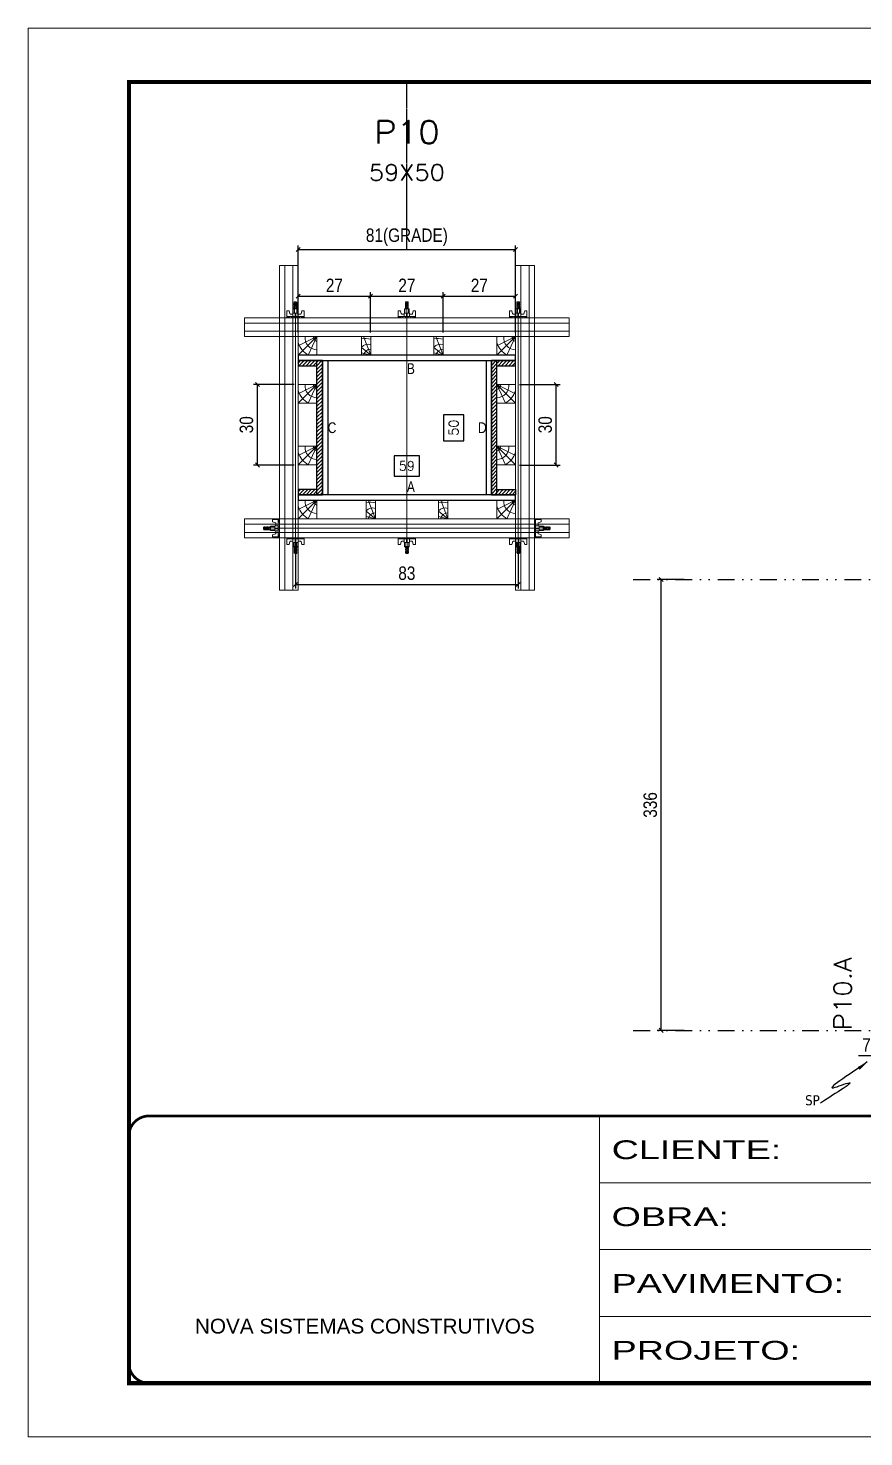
# Model space of a CAD drawing. Header units: millimetres. Extents: x 1945 to 8225, y 304 to 15137.
# Drawn here: x 3543 to 4166, y 9493 to 10543 of the extents above; entities that cross this region are included whole.
import ezdxf
from ezdxf.enums import TextEntityAlignment as Align

# ---------------------------------------------------------------- set-up
doc = ezdxf.new("R2010")
doc.units = ezdxf.units.MM
for name, pattern in [('CONTINUO', [0]), ('DASHED', [0.75, 0.5, -0.25]), ('DIVIDE2', [0.625, 0.25, -0.125, 0, -0.125, 0, -0.125]), ('HIDDEN', [0.375, 0.25, -0.125])]:
    doc.linetypes.add(name, pattern=pattern)
for name, color, linetype in [('COTA', 241, 'Continuous'), ('NOMENCLATURA', 7, 'Continuous'), ('Nível', 160, 'Continuous'), ('Painéis', 200, 'Continuous'), ('PONTALETE', 7, 'Continuous'), ('SARRAFO', 251, 'Continuous'), ('texto', 7, 'Continuous'), ('Texto de Titulo', 7, 'Continuous'), ('Texto Qtd Sarr', 242, 'Continuous')]:
    doc.layers.add(name, color=color, linetype=linetype)
for name, color, linetype, lineweight in [('Folhas', 255, 'Continuous', 9), ('Hachura', 251, 'Continuous', 9), ('Madeira', 126, 'Continuous', 18), ('Perfil Metálico', 224, 'Continuous', 18), ('SARRAFO DE PRESSAO', 251, 'DASHED', 9), ('Texto Seção', 7, 'Continuous', 15)]:
    doc.layers.add(name, color=color, linetype=linetype, lineweight=lineweight)
doc.styles.add('ARIAL', font='arial.ttf')
doc.styles.add('COTA TECNICA', font='techl___.ttf', dxfattribs={"height": 10})
doc.styles.add('COTA TECNICA 2X', font='techl___.ttf', dxfattribs={"height": 10})
doc.styles.add('REGUA-120', font='ROMANS.shx', dxfattribs={"height": 15})
doc.styles.add('ROMANS', font='romans.shx')
doc.styles.get("Standard").update_dxf_attribs({"font": 'arial.ttf'})
doc.styles.add('Tecnologia', font='')
doc.styles.get('Tecnologia').set_extended_font_data('Forgotten Futurist')
doc.dimstyles.new('cotax2', dxfattribs={"dimtxt": 10, "dimasz": 3, "dimexe": 3, "dimexo": 3, "dimgap": 3, "dimtad": 1, "dimdec": 1, "dimlfac": 0.5, "dimzin": 12, "dimdsep": 46, "dimtxsty": 'COTA TECNICA 2X', "dimblk1": 'OBLIQUE', "dimblk2": 'OBLIQUE', "dimsah": 1, "dimcen": 0.9, "dimclrd": 256, "dimclre": 256, "dimclrt": 256, "dimadec": 1, "dimazin": 3, "dimtfac": 1, "dimtdec": 1, "dimtmove": 2, "dimatfit": 3, "dimfxl": 1, "dimtolj": 1, "dimtzin": 12, "dimarcsym": 0})
doc.dimstyles.new('PAINEL-NOVA', dxfattribs={"dimtxt": 10, "dimasz": 3, "dimexe": 3, "dimexo": 3, "dimgap": 3, "dimtad": 1, "dimdec": 1, "dimzin": 12, "dimdsep": 46, "dimtxsty": 'COTA TECNICA', "dimblk1": 'OBLIQUE', "dimblk2": 'OBLIQUE', "dimsah": 1, "dimcen": 0.9, "dimclrd": 4, "dimclre": 4, "dimclrt": 240, "dimadec": 1, "dimazin": 3, "dimtfac": 1, "dimtdec": 1, "dimtix": 1, "dimtmove": 0, "dimatfit": 3, "dimfxl": 1, "dimtolj": 1, "dimtzin": 12, "dimarcsym": 0})
doc.dimstyles.new('SECÇÃO 2', dxfattribs={"dimtxt": 7, "dimasz": 6, "dimexe": 0.18, "dimexo": 2, "dimgap": -4, "dimtad": 3, "dimdec": 1, "dimlfac": 0.5, "dimzin": 12, "dimdsep": 46, "dimtxsty": 'ROMANS', "dimblk": 'ARCHTICK', "dimcen": 0.09, "dimse1": 1, "dimse2": 1, "dimsd1": 1, "dimsd2": 1, "dimclrd": 180, "dimclre": 5, "dimclrt": 1, "dimadec": 0, "dimazin": 3, "dimtfac": 1, "dimtdec": 1, "dimtofl": 0, "dimtmove": 0, "dimatfit": 3, "dimldrblk": 'ARCHTICK', "dimfxl": 1, "dimtolj": 1, "dimtzin": 0, "dimarcsym": 0})
doc.dimstyles.get("Standard").update_dxf_attribs({"dimtxt": 0.18, "dimasz": 0.18, "dimexe": 0.18, "dimexo": 0.0625, "dimgap": 0.09, "dimtad": 0, "dimtih": 1, "dimtoh": 1, "dimdec": 4, "dimzin": 0, "dimdsep": 46, "dimtxsty": 'Standard', "dimcen": 0.09, "dimadec": 0, "dimazin": 0, "dimtfac": 1, "dimtdec": 4, "dimtofl": 0, "dimtmove": 0, "dimatfit": 3, "dimfxl": 1, "dimtolj": 1, "dimtzin": 0, "dimarcsym": 0})
pattern_1 = [(46, (2261.53, 11203.6088), (-1.3703423, 1.3233242), [])]

# ---------------------------------------------------------------- blocks, each defined once
blk = doc.blocks.new('9999999999')
at = {"color": 30, "linetype": 'CONTINUO'}
for p, q in [((98564.6, 34230.2), (98564.6, 34429.4)), ((98564.6, 34379.6), (99584, 34379.6)), ((98564.6, 34329.8), (99488, 34329.8)), ((98564.6, 34280), (99488, 34280))]:
    blk.add_line(p, q, dxfattribs=at)
at = {"color": 30, "linetype": 'CONTINUO', "const_width": 2}
blk.add_lwpolyline([(99584, 34230.2), (99584, 34414.4, 0.414214), (99569, 34429.4), (98229, 34429.4, 0.414214), (98214, 34414.4), (98214, 34245.2, 0.414214), (98229, 34230.2), (99584, 34230.2)], format="xyb", dxfattribs=at)
at = {"layer": 'Folhas'}
blk.add_lwpolyline([(98139, 34190.2), (99624, 34190.2), (99624, 35240.2), (98139, 35240.2)], close=True, dxfattribs=at)
at = {"layer": 'Folhas', "color": 30, "const_width": 3}
blk.add_lwpolyline([(98214, 34230.2), (99584, 34230.2), (99584, 35200.2), (98214, 35200.2)], close=True, dxfattribs=at)
at = {"color": 7, "linetype": 'Continuous', "ltscale": 5, "style": 'ARIAL'}
blk.add_text('NOVA SISTEMAS CONSTRUTIVOS', height=11.059, dxfattribs=at).set_placement((98263.2, 34267.2))
at = {"layer": 'Folhas', "color": 7, "style": 'Tecnologia', "width": 1.5}
for s, p in [('CLIENTE:', (98573.7, 34397.2)), ('OBRA:', (98573.7, 34347.3)), ('PAVIMENTO:', (98573.7, 34297.5)), ('PROJETO:', (98573.7, 34247.7))]:
    blk.add_text(s, height=14, dxfattribs=at).set_placement(p)
blk = doc.blocks.new('*D1581')
at = {"layer": 'COTA', "color": 180, "lineweight": -2, "transparency": 16777216}
for p, q in [((3835, 10224), (3816, 10224)), ((3816, 10224), (3816, 10209)), ((3835, 10209), (3835, 10224)), ((3816, 10209), (3835, 10209))]:
    blk.add_line(p, q, dxfattribs=at)
at = {"layer": 'Defpoints', "color": 0, "transparency": 16777216}
for p in [(3884.5, 10205), (3766.5, 10195), (3884.5, 10195)]:
    blk.add_point(p, dxfattribs=at)
at = {"layer": 'COTA', "color": 1, "transparency": 16777216, "insert": (3825.5, 10216.5), "char_height": 7, "attachment_point": 5, "style": 'ROMANS'}
blk.add_mtext('\\A1;59', dxfattribs=at)
blk = doc.blocks.new('_ArchTick')
at = {"color": 0, "linetype": 'ByBlock', "const_width": 0.15}
blk.add_lwpolyline([(-0.5, -0.5), (0.5, 0.5)], dxfattribs=at)
blk = doc.blocks.new('B1A.E')
at = {"layer": 'Madeira', "linetype": 'ByBlock', "ltscale": 0.05}
for p, q in [((0, 7), (0, 0)), ((0, 7), (0, 0)), ((7, 7), (7, 0)), ((7, 7), (7, 0))]:
    blk.add_line(p, q, dxfattribs=at)
at = {"layer": 'Madeira', "ltscale": 0.05}
for p, q in [((0, 7), (7, 7)), ((7, 7), (0, 0)), ((7, 7), (0, 3.5)), ((7, 7), (3.77, 0)), ((7, 0), (0, 0))]:
    blk.add_line(p, q, dxfattribs=at)
for centre, radius, start, end in [((7.08, 6.57), 4.53, 174.4861, 268.9531), ((7.09, 6.61), 1.41, 163.7819, 266.2825), ((7.54, 7), 7.87, 196.5528, 242.8845)]:
    blk.add_arc(centre, radius, start, end, dxfattribs=at)
blk = doc.blocks.new('B1A.D')
at = {"layer": 'COTA', "linetype": 'ByBlock'}
blk.add_blockref('B1A.E', (-7, 0), dxfattribs=at)
blk = doc.blocks.new('MEIO PONTALETE')
at = {"layer": 'Madeira'}
for q in [(2.71, 7), (3.5, 2.88), (3.5, 0.87)]:
    blk.add_line((0, 0), q, dxfattribs=at)
blk.add_lwpolyline([(0, 0), (3.5, 0), (3.5, 7), (0, 7)], close=True, dxfattribs=at)
for centre, radius, start, end in [((2.04, 0.06), 6.23, 76.4499, 109.0913), ((1.09, 0.9), 3.19, 40.9063, 109.9847), ((-0.21, -0.78), 3.09, 14.6322, 86.0383)]:
    blk.add_arc(centre, radius, start, end, dxfattribs=at)
blk = doc.blocks.new('BLOCK 2')
at = {"layer": 'PONTALETE', "color": 1, "xscale": -2, "yscale": 2, "zscale": 2}
blk.add_blockref('MEIO PONTALETE', (131231.1, 34114), dxfattribs=at)
blk = doc.blocks.new('A2')
at = {"layer": 'COTA', "linetype": 'ByBlock'}
blk.add_blockref('BLOCK 2', (-131205.2, -34118.6), dxfattribs=at)
blk = doc.blocks.new('B2A')
at = {"layer": 'COTA', "linetype": 'ByBlock', "xscale": 10, "yscale": 10, "zscale": 10}
blk.add_blockref('A2', (-188, 46), dxfattribs=at)
blk = doc.blocks.new('B2A.E')
at = {"layer": 'COTA', "linetype": 'ByBlock', "xscale": 0.05000874370170691, "yscale": 0.05000874370170691, "zscale": 0.05000874370170691}
blk.add_blockref('B2A', (0, 0), dxfattribs=at)
blk = doc.blocks.new('B1B.E')
at = {"layer": 'Madeira', "linetype": 'ByBlock', "ltscale": 0.05}
for p, q in [((0, 0), (0, -7)), ((0, 0), (0, -7)), ((7, 0), (7, -7)), ((7, 0), (7, -7))]:
    blk.add_line(p, q, dxfattribs=at)
at = {"layer": 'Madeira', "ltscale": 0.05}
for p, q in [((0, 0), (7, 0)), ((7, 0), (0, -7)), ((7, 0), (0, -3.5)), ((7, 0), (3.77, -7)), ((7, -7), (0, -7))]:
    blk.add_line(p, q, dxfattribs=at)
for centre, radius, start, end in [((7.08, -0.43), 4.53, 174.4861, 268.9531), ((7.09, -0.39), 1.41, 163.7819, 266.2825), ((7.54, 0), 7.87, 196.5528, 242.8845)]:
    blk.add_arc(centre, radius, start, end, dxfattribs=at)
blk = doc.blocks.new('B1B.D')
at = {"layer": 'Madeira', "linetype": 'ByBlock', "ltscale": 0.05}
for p, q in [((-7, 0), (-7, -7)), ((-7, 0), (-7, -7)), ((0, 0), (0, -7)), ((0, 0), (0, -7))]:
    blk.add_line(p, q, dxfattribs=at)
at = {"layer": 'Madeira', "ltscale": 0.05}
for p, q in [((-7, 0), (0, 0)), ((0, 0), (-7, -7)), ((0, 0), (-7, -3.5)), ((0, 0), (-3.23, -7)), ((0, -7), (-7, -7))]:
    blk.add_line(p, q, dxfattribs=at)
for centre, radius, start, end in [((0.54, 0), 7.87, 196.5528, 242.8845), ((0.08, -0.44), 4.53, 174.4861, 268.9531), ((0.09, -0.39), 1.41, 163.7819, 266.2825)]:
    blk.add_arc(centre, radius, start, end, dxfattribs=at)
blk = doc.blocks.new('_Oblique')
at = {"color": 0, "linetype": 'ByBlock', "lineweight": -2}
blk.add_line((-0.5, -0.5), (0.5, 0.5), dxfattribs=at)
blk = doc.blocks.new('*D1582')
at = {"layer": 'COTA', "linetype": 'Continuous', "lineweight": -2, "ltscale": 30, "transparency": 16777216}
for p, q in [((3744.5, 10320.8), (3744.5, 10380.8)), ((3744.5, 10377.8), (3906.5, 10377.8)), ((3906.5, 10320.8), (3906.5, 10380.8))]:
    blk.add_line(p, q, dxfattribs=at)
at = {"layer": 'Defpoints', "color": 0, "linetype": 'Continuous', "ltscale": 30, "transparency": 16777216}
for p in [(3906.5, 10377.8), (3744.5, 10317.8), (3906.5, 10317.8)]:
    blk.add_point(p, dxfattribs=at)
at = {"layer": 'COTA', "linetype": 'Continuous', "lineweight": -2, "ltscale": 30, "transparency": 16777216, "xscale": 3, "yscale": 3, "zscale": 3, "rotation": 180}
blk.add_blockref('_Oblique', (3744.5, 10377.8), dxfattribs=at)
at = {"layer": 'COTA', "linetype": 'Continuous', "lineweight": -2, "ltscale": 30, "transparency": 16777216, "xscale": 3, "yscale": 3, "zscale": 3}
blk.add_blockref('_Oblique', (3906.5, 10377.8), dxfattribs=at)
at = {"layer": 'COTA', "linetype": 'Continuous', "ltscale": 30, "transparency": 16777216, "insert": (3825.5, 10387), "char_height": 10, "attachment_point": 5, "style": 'COTA TECNICA 2X'}
blk.add_mtext('\\A1;81(GRADE)', dxfattribs=at)
blk = doc.blocks.new('B2B.E')
at = {"layer": 'COTA', "linetype": 'ByBlock'}
blk.add_blockref('B2A.E', (0, -7), dxfattribs=at)
blk = doc.blocks.new('*D1583')
at = {"layer": 'COTA', "linetype": 'Continuous', "lineweight": -2, "ltscale": 30, "transparency": 16777216}
for p, q in [((3744.5, 10316), (3744.5, 10346)), ((3744.5, 10343), (3798.5, 10343)), ((3798.5, 10316), (3798.5, 10346))]:
    blk.add_line(p, q, dxfattribs=at)
at = {"layer": 'Defpoints', "color": 0, "linetype": 'Continuous', "ltscale": 30, "transparency": 16777216}
for p in [(3798.5, 10343), (3744.5, 10313), (3798.5, 10313)]:
    blk.add_point(p, dxfattribs=at)
at = {"layer": 'COTA', "linetype": 'Continuous', "lineweight": -2, "ltscale": 30, "transparency": 16777216, "xscale": 3, "yscale": 3, "zscale": 3, "rotation": 180}
blk.add_blockref('_Oblique', (3744.5, 10343), dxfattribs=at)
at = {"layer": 'COTA', "linetype": 'Continuous', "lineweight": -2, "ltscale": 30, "transparency": 16777216, "xscale": 3, "yscale": 3, "zscale": 3}
blk.add_blockref('_Oblique', (3798.5, 10343), dxfattribs=at)
at = {"layer": 'COTA', "linetype": 'Continuous', "ltscale": 30, "transparency": 16777216, "insert": (3771.5, 10351.1), "char_height": 10, "attachment_point": 5, "style": 'COTA TECNICA 2X'}
blk.add_mtext('\\A1;27', dxfattribs=at)
blk = doc.blocks.new('*D1584')
at = {"layer": 'COTA', "linetype": 'Continuous', "lineweight": -2, "ltscale": 30, "transparency": 16777216}
for p, q in [((3798.5, 10316), (3798.5, 10346)), ((3798.5, 10343), (3852.5, 10343)), ((3852.5, 10316), (3852.5, 10346))]:
    blk.add_line(p, q, dxfattribs=at)
at = {"layer": 'Defpoints', "color": 0, "linetype": 'Continuous', "ltscale": 30, "transparency": 16777216}
for p in [(3852.5, 10343), (3798.5, 10313), (3852.5, 10313)]:
    blk.add_point(p, dxfattribs=at)
at = {"layer": 'COTA', "linetype": 'Continuous', "lineweight": -2, "ltscale": 30, "transparency": 16777216, "xscale": 3, "yscale": 3, "zscale": 3, "rotation": 180}
blk.add_blockref('_Oblique', (3798.5, 10343), dxfattribs=at)
at = {"layer": 'COTA', "linetype": 'Continuous', "lineweight": -2, "ltscale": 30, "transparency": 16777216, "xscale": 3, "yscale": 3, "zscale": 3}
blk.add_blockref('_Oblique', (3852.5, 10343), dxfattribs=at)
at = {"layer": 'COTA', "linetype": 'Continuous', "ltscale": 30, "transparency": 16777216, "insert": (3825.5, 10351.1), "char_height": 10, "attachment_point": 5, "style": 'COTA TECNICA 2X'}
blk.add_mtext('\\A1;27', dxfattribs=at)
blk = doc.blocks.new('*D1585')
at = {"layer": 'COTA', "linetype": 'Continuous', "lineweight": -2, "ltscale": 30, "transparency": 16777216}
for p, q in [((3852.5, 10316), (3852.5, 10346)), ((3852.5, 10343), (3906.5, 10343)), ((3906.5, 10316), (3906.5, 10346))]:
    blk.add_line(p, q, dxfattribs=at)
at = {"layer": 'Defpoints', "color": 0, "linetype": 'Continuous', "ltscale": 30, "transparency": 16777216}
for p in [(3906.5, 10343), (3852.5, 10313), (3906.5, 10313)]:
    blk.add_point(p, dxfattribs=at)
at = {"layer": 'COTA', "linetype": 'Continuous', "lineweight": -2, "ltscale": 30, "transparency": 16777216, "xscale": 3, "yscale": 3, "zscale": 3, "rotation": 180}
blk.add_blockref('_Oblique', (3852.5, 10343), dxfattribs=at)
at = {"layer": 'COTA', "linetype": 'Continuous', "lineweight": -2, "ltscale": 30, "transparency": 16777216, "xscale": 3, "yscale": 3, "zscale": 3}
blk.add_blockref('_Oblique', (3906.5, 10343), dxfattribs=at)
at = {"layer": 'COTA', "linetype": 'Continuous', "ltscale": 30, "transparency": 16777216, "insert": (3879.5, 10351.1), "char_height": 10, "attachment_point": 5, "style": 'COTA TECNICA 2X'}
blk.add_mtext('\\A1;27', dxfattribs=at)
blk = doc.blocks.new('C')
at = {"layer": 'Hachura', "color": 0}
for p, q in [((0, 3.22), (0, -3.22)), ((0.45, 3.22), (0, 3.22)), ((0.46, 3.16), (0, 3.16)), ((0.46, 3.05), (0, 3.05)), ((0.46, 2.88), (0, 2.88)), ((0, 2.75), (0, -1.16)), ((0.46, 2.65), (0, 2.65)), ((0.46, 2.23), (0, 2.23)), ((0.46, 1.51), (0, 1.51)), ((0.39, 0.49), (0.17, 0.49)), ((0.45, -3.23), (0.45, 3.22)), ((0.45, 3.22), (2.58, 3.22)), ((1.74, 0.97), (0.45, 0.97)), ((1.45, 0.1), (0.45, 0.1)), ((1.35, 1.94), (1.35, 0.96)), ((2.58, 2.39), (1.47, 2.09)), ((1.74, -0.97), (1.74, 0.97)), ((1.74, 0.97), (1.74, 0.84)), ((1.74, 0.97), (1.74, 0.84)), ((1.74, 0.84), (3.35, 0.84)), ((3.35, 0.45), (1.74, 0.45)), ((2.58, 3.22), (2.58, 2.39)), ((3.32, 0.84), (3.32, -0.84)), ((3.35, 0.84), (3.35, -0.84)), ((3.68, 0.45), (3.35, 0.45)), ((3.84, -0.52), (3.35, 0.45)), ((3.35, 0.06), (3.67, -0.57)), ((3.68, 0.45), (4.16, -0.52)), ((3.72, 0.5), (4.25, -0.57)), ((4.37, -0.55), (3.83, 0.53)), ((4.15, 0.45), (3.93, 0.45)), ((4.42, -0.52), (3.93, 0.45)), ((4.15, 0.45), (4.26, 0.45)), ((4.26, 0.45), (4.74, -0.52)), ((4.3, 0.5), (4.83, -0.57)), ((4.95, -0.55), (4.41, 0.53)), ((4.51, 0.45), (4.84, 0.45)), ((5, -0.52), (4.51, 0.45)), ((4.84, 0.45), (5.32, -0.52)), ((4.88, 0.5), (5.41, -0.57)), ((5.53, -0.55), (4.99, 0.53)), ((5.58, -0.52), (5.09, 0.45)), ((5.42, 0.45), (5.09, 0.45)), ((5.58, -0.52), (5.09, 0.45)), ((5.42, 0.45), (5.74, -0.19)), ((5.46, 0.5), (5.74, -0.07)), ((5.74, 0.19), (5.57, 0.53)), ((5.74, 0.32), (5.68, 0.45)), ((5.68, 0.45), (5.74, 0.45)), ((5.74, 0.45), (5.9, 0.29)), ((5.74, 0.45), (5.74, -0.52)), ((5.9, -0.36), (5.9, 0.29)), ((0.45, 0), (0, 0)), ((0.46, -1.52), (0, -1.52)), ((0.46, -2.23), (0, -2.23)), ((0.46, -2.65), (0, -2.65)), ((0.46, -2.88), (0, -2.88)), ((0.46, -3.05), (0, -3.05)), ((0.46, -3.16), (0, -3.16)), ((0, -3.22), (2.57, -3.22)), ((0.08, -0.48), (0.29, -0.48)), ((0.29, -0.48), (0.4, -0.48)), ((0.45, 0), (0.45, -0.97)), ((0.45, -0.16), (1.45, -0.16)), ((0.45, -0.65), (0.45, -0.32)), ((0.45, -3.23), (0.45, -0.65)), ((0.45, -0.97), (1.74, -0.97)), ((1.35, -1.94), (1.35, -0.97)), ((2.58, -2.39), (1.47, -2.1)), ((3.35, -0.32), (1.74, -0.32)), ((3.35, -0.84), (1.74, -0.84)), ((2.58, -3.23), (2.58, -2.39)), ((3.35, -0.07), (3.58, -0.52)), ((3.35, -0.52), (3.58, -0.52)), ((3.84, -0.52), (4.16, -0.52)), ((4.42, -0.52), (4.74, -0.52)), ((4.63, -0.52), (4.74, -0.52)), ((5, -0.52), (5.32, -0.52)), ((5.58, -0.52), (5.74, -0.52)), ((5.74, -0.52), (5.9, -0.36)), ((5.74, -0.52), (5.74, -0.52))]:
    blk.add_line(p, q, dxfattribs=at)
for centre, radius, start, end in [((1.52, 1.94), 0.161, 104.7436, 180), ((1.44, -0.03), 0.129, 272.695, 87.305), ((3.81, 0.39), 0.143, 25.5688, 154.4312), ((4.39, 0.39), 0.143, 25.5688, 154.4312), ((4.97, 0.39), 0.143, 25.5688, 154.4312), ((5.55, 0.39), 0.143, 25.5688, 154.4312), ((0.17, -0.37), 0.174, 221.744, 317.8592), ((1.52, -1.94), 0.161, 180, 255.2564), ((3.71, -0.4), 0.174, 222.1408, 318.256), ((4.29, -0.4), 0.174, 222.1408, 318.256), ((4.87, -0.4), 0.174, 222.1408, 318.256), ((5.45, -0.4), 0.174, 222.1408, 318.256), ((5.61, -0.4), 0.174, 317.8592, 318.256)]:
    blk.add_arc(centre, radius, start, end, dxfattribs=at)
blk = doc.blocks.new('PAR.CIM')
at = {"layer": 'Hachura', "linetype": 'Continuous', "xscale": -1, "rotation": 270}
blk.add_blockref('C', (0, 0), dxfattribs=at)
blk = doc.blocks.new('PAR.BAI')
at = {"layer": 'Hachura', "linetype": 'Continuous', "xscale": -1, "rotation": 90}
blk.add_blockref('C', (0, 0), dxfattribs=at)
blk = doc.blocks.new('*D1586')
at = {"layer": 'COTA', "linetype": 'Continuous', "lineweight": -2, "ltscale": 30, "transparency": 16777216}
for p, q in [((3742.5, 10160), (3742.5, 10125.2)), ((3908.5, 10160), (3908.5, 10125.2)), ((3742.5, 10128.2), (3908.5, 10128.2))]:
    blk.add_line(p, q, dxfattribs=at)
at = {"layer": 'Defpoints', "color": 0, "linetype": 'Continuous', "ltscale": 30, "transparency": 16777216}
for p in [(3742.5, 10163), (3908.5, 10163), (3908.5, 10128.2)]:
    blk.add_point(p, dxfattribs=at)
at = {"layer": 'COTA', "linetype": 'Continuous', "lineweight": -2, "ltscale": 30, "transparency": 16777216, "xscale": 3, "yscale": 3, "zscale": 3, "rotation": 180}
blk.add_blockref('_Oblique', (3742.5, 10128.2), dxfattribs=at)
at = {"layer": 'COTA', "linetype": 'Continuous', "lineweight": -2, "ltscale": 30, "transparency": 16777216, "xscale": 3, "yscale": 3, "zscale": 3}
blk.add_blockref('_Oblique', (3908.5, 10128.2), dxfattribs=at)
at = {"layer": 'COTA', "linetype": 'Continuous', "ltscale": 30, "transparency": 16777216, "insert": (3825.5, 10136.5), "char_height": 10, "attachment_point": 5, "style": 'COTA TECNICA 2X'}
blk.add_mtext('\\A1;83', dxfattribs=at)
blk = doc.blocks.new('*D25')
at = {"layer": 'COTA', "color": 4, "linetype": 'ByBlock', "lineweight": -2, "transparency": 16777216}
for p, q in [((4967.6, 7361.8), (4967.6, 7339.8)), ((4974.6, 7361.8), (4974.6, 7339.8)), ((4967.6, 7342.8), (4952.9, 7342.8)), ((4974.6, 7342.8), (4967.6, 7342.8))]:
    blk.add_line(p, q, dxfattribs=at)
at = {"layer": 'Defpoints', "color": 0, "linetype": 'ByBlock', "transparency": 16777216}
for p in [(4967.6, 7364.8), (4974.6, 7364.8), (4967.6, 7342.8)]:
    blk.add_point(p, dxfattribs=at)
at = {"layer": 'COTA', "color": 4, "linetype": 'ByBlock', "lineweight": -2, "transparency": 16777216, "xscale": 3, "yscale": 3, "zscale": 3, "rotation": 180}
blk.add_blockref('_Oblique', (4967.6, 7342.8), dxfattribs=at)
at = {"layer": 'COTA', "color": 4, "linetype": 'ByBlock', "lineweight": -2, "transparency": 16777216, "xscale": 3, "yscale": 3, "zscale": 3}
blk.add_blockref('_Oblique', (4974.6, 7342.8), dxfattribs=at)
at = {"layer": 'COTA', "color": 240, "linetype": 'ByBlock', "transparency": 16777216, "insert": (4958.8, 7350.9), "char_height": 10, "attachment_point": 5, "style": 'COTA TECNICA'}
blk.add_mtext('\\A1;7', dxfattribs=at)
blk = doc.blocks.new('*D1263')
at = {"layer": 'COTA', "color": 180, "lineweight": -2, "transparency": 16777216}
for p, q in [((3867.9, 10254.7), (3852.9, 10254.7)), ((3852.9, 10254.7), (3852.9, 10235.3)), ((3867.9, 10235.3), (3867.9, 10254.7)), ((3852.9, 10235.3), (3867.9, 10235.3))]:
    blk.add_line(p, q, dxfattribs=at)
at = {"layer": 'Defpoints', "color": 0, "transparency": 16777216}
for p in [(3871.9, 10295), (3884.5, 10295), (3884.5, 10195)]:
    blk.add_point(p, dxfattribs=at)
at = {"layer": 'COTA', "color": 1, "transparency": 16777216, "insert": (3860.4, 10245), "char_height": 7, "attachment_point": 5, "rotation": 90, "style": 'ROMANS'}
blk.add_mtext('\\A1;50', dxfattribs=at)
blk = doc.blocks.new('*D1276')
at = {"layer": 'COTA', "color": 4, "linetype": 'Continuous', "lineweight": -2, "ltscale": 30, "transparency": 16777216}
for p, q in [((4032.1, 10131.8), (4012.1, 10131.8)), ((4015.1, 9795.8), (4015.1, 10131.8)), ((4032.1, 9795.8), (4012.1, 9795.8))]:
    blk.add_line(p, q, dxfattribs=at)
at = {"layer": 'Defpoints', "color": 0, "linetype": 'Continuous', "ltscale": 30, "transparency": 16777216}
for p in [(4015.1, 10131.8), (4035.1, 10131.8), (4035.1, 9795.8)]:
    blk.add_point(p, dxfattribs=at)
at = {"layer": 'COTA', "color": 4, "linetype": 'Continuous', "lineweight": -2, "ltscale": 30, "transparency": 16777216, "xscale": 3, "yscale": 3, "zscale": 3}
for p, rotation in [((4015.1, 10131.8), 90), ((4015.1, 9795.8), 270)]:
    blk.add_blockref('_Oblique', p, dxfattribs=dict(at, rotation=rotation))
at = {"layer": 'COTA', "color": 240, "linetype": 'Continuous', "ltscale": 30, "transparency": 16777216, "insert": (4006.9, 9963.8), "char_height": 10, "attachment_point": 5, "rotation": 90, "style": 'COTA TECNICA'}
blk.add_mtext('\\A1;336', dxfattribs=at)
blk = doc.blocks.new('titulo1')
at = {"layer": 'Defpoints', "color": 252, "linetype": 'HIDDEN', "ltscale": 2}
blk.add_line((0, 0), (0, 125), dxfattribs=at)
at = {"layer": 'Defpoints', "style": 'ROMANS', "oblique": 15}
blk.add_attdef('FOLHA', text='', height=10, dxfattribs=at).set_placement((0, 15.6), align=Align.MIDDLE_CENTER)
at = {"layer": 'Texto Qtd Sarr', "color": 3, "style": 'ROMANS', "oblique": 15}
for tag, height, p in [('TITULO', 17, (0, 71.4)), ('SEÇÃO', 12, (0, 41.5))]:
    blk.add_attdef(tag, text='', height=height, dxfattribs=at).set_placement(p, align=Align.MIDDLE_CENTER)
blk = doc.blocks.new('*D1873')
at = {"layer": 'COTA', "linetype": 'Continuous', "lineweight": -2, "ltscale": 30, "transparency": 16777216}
for p, q in [((3741.5, 10277.2), (3711.2, 10277.2)), ((3714.2, 10217.2), (3714.2, 10277.2)), ((3741.5, 10217.2), (3711.2, 10217.2))]:
    blk.add_line(p, q, dxfattribs=at)
at = {"layer": 'Defpoints', "color": 0, "linetype": 'Continuous', "ltscale": 30, "transparency": 16777216}
for p in [(3714.2, 10277.2), (3744.5, 10277.2), (3744.5, 10217.2)]:
    blk.add_point(p, dxfattribs=at)
at = {"layer": 'COTA', "linetype": 'Continuous', "lineweight": -2, "ltscale": 30, "transparency": 16777216, "xscale": 3, "yscale": 3, "zscale": 3}
for p, rotation in [((3714.2, 10277.2), 90), ((3714.2, 10217.2), 270)]:
    blk.add_blockref('_Oblique', p, dxfattribs=dict(at, rotation=rotation))
at = {"layer": 'COTA', "linetype": 'Continuous', "ltscale": 30, "transparency": 16777216, "insert": (3706, 10247.2), "char_height": 10, "attachment_point": 5, "rotation": 90, "style": 'COTA TECNICA 2X'}
blk.add_mtext('\\A1;30', dxfattribs=at)
blk = doc.blocks.new('*D1874')
at = {"layer": 'COTA', "linetype": 'Continuous', "lineweight": -2, "ltscale": 30, "transparency": 16777216}
for p, q in [((3909.5, 10277.2), (3939.8, 10277.2)), ((3936.8, 10217.2), (3936.8, 10277.2)), ((3909.5, 10217.2), (3939.8, 10217.2))]:
    blk.add_line(p, q, dxfattribs=at)
at = {"layer": 'Defpoints', "color": 0, "linetype": 'Continuous', "ltscale": 30, "transparency": 16777216}
for p in [(3906.5, 10277.2), (3936.8, 10277.2), (3906.5, 10217.2)]:
    blk.add_point(p, dxfattribs=at)
at = {"layer": 'COTA', "linetype": 'Continuous', "lineweight": -2, "ltscale": 30, "transparency": 16777216, "xscale": 3, "yscale": 3, "zscale": 3}
for p, rotation in [((3936.8, 10277.2), 90), ((3936.8, 10217.2), 270)]:
    blk.add_blockref('_Oblique', p, dxfattribs=dict(at, rotation=rotation))
at = {"layer": 'COTA', "linetype": 'Continuous', "ltscale": 30, "transparency": 16777216, "insert": (3928.6, 10247.2), "char_height": 10, "attachment_point": 5, "rotation": 90, "style": 'COTA TECNICA 2X'}
blk.add_mtext('\\A1;30', dxfattribs=at)
blk = doc.blocks.new('SLIPTEE')
at = {"layer": 'texto', "color": 0, "insert": (-49.02, -55.13), "char_height": 7.5, "attachment_point": 5}
blk.add_mtext('\\fTahoma|b0|i0|c0|p34;\\C4;SP', dxfattribs=at)
at = {"layer": 'COTA', "linetype": 'ByBlock'}
dim = blk.add_linear_dim(base=(0, -22.02), p1=(7, 0), p2=(0, 0), dimstyle='PAINEL-NOVA', override={"dimarcsym": 1}, dxfattribs=at)
dim.commit()
dim.dimension.update_dxf_attribs({"geometry": '*D25', "text_midpoint": (-8.87, -13.94), "insert": (-4967.62, -7364.82)})
at = {"layer": 'COTA', "path_type": 1}
blk.add_leader([(-8.21, -26.55), (-33.31, -45.71), (-21.61, -42.03), (-43.08, -57.3)], dimstyle='Standard', override={"dimasz": 8}, dxfattribs=at)

msp = doc.modelspace()

# ---------------------------------------------------------------- hatches: boundary and pattern name
at = {"layer": 'SARRAFO', "linetype": 'Continuous', "ltscale": 30}
h = msp.add_hatch(dxfattribs=at)
h.set_pattern_fill('ANSI31', color=256, scale=0.6, angle=1)
h.set_pattern_definition(pattern_1)
h.paths.add_polyline_path([(3758.53, 10295.01), (3744.53, 10295.01), (3744.53, 10291.01), (3758.53, 10291.01)])
h = msp.add_hatch(dxfattribs=at)
h.set_pattern_fill('ANSI31', color=256, scale=0.6, angle=1)
h.set_pattern_definition(pattern_1)
h.paths.add_polyline_path([(3762.53, 10295.01), (3758.53, 10295.01), (3758.53, 10195.01), (3762.53, 10195.01)])
h = msp.add_hatch(dxfattribs=at)
h.set_pattern_fill('ANSI31', color=256, scale=0.6, angle=1)
h.set_pattern_definition(pattern_1)
h.paths.add_polyline_path([(3892.53, 10295.01), (3888.53, 10295.01), (3888.53, 10195.01), (3892.53, 10195.01)])
h = msp.add_hatch(dxfattribs=at)
h.set_pattern_fill('ANSI31', color=256, scale=0.6, angle=1)
h.set_pattern_definition(pattern_1)
h.paths.add_polyline_path([(3906.53, 10295.01), (3892.53, 10295.01), (3892.53, 10291.01), (3906.53, 10291.01)])
h = msp.add_hatch(dxfattribs=at)
h.set_pattern_fill('ANSI31', color=256, scale=0.6, angle=1)
h.set_pattern_definition(pattern_1)
h.paths.add_polyline_path([(3758.53, 10199.01), (3744.53, 10199.01), (3744.53, 10195.01), (3758.53, 10195.01)])
h = msp.add_hatch(dxfattribs=at)
h.set_pattern_fill('ANSI31', color=256, scale=0.6, angle=1)
h.set_pattern_definition(pattern_1)
h.paths.add_polyline_path([(3906.53, 10199.01), (3892.53, 10199.01), (3892.53, 10195.01), (3906.53, 10195.01)])

# ---------------------------------------------------------------- linework, layer by layer
at = {"layer": 'Hachura', "linetype": 'Continuous', "ltscale": 30}
for points in [[(3742.53, 10163.01), (3742.53, 10327.01)], [(3825.53, 10163.01), (3825.53, 10327.01)], [(3908.53, 10327.01), (3908.53, 10163.01)], [(3730.53, 10170.02), (3920.53, 10170.02)]]:
    msp.add_lwpolyline(points, dxfattribs=at)
at = {"layer": 'Nível', "color": 4, "linetype": 'DIVIDE2', "ltscale": 50}
for p, q in [((3994.22, 10131.77), (4988.36, 10131.77)), ((3994.22, 9795.77), (4988.36, 9795.77))]:
    msp.add_line(p, q, dxfattribs=at)
at = {"layer": 'Painéis', "linetype": 'Continuous', "ltscale": 30}
for points in [[(3744.53, 10295.01), (3906.53, 10295.01), (3906.53, 10299.01), (3744.53, 10299.01)], [(3744.53, 10191.01), (3906.53, 10191.01), (3906.53, 10195.01), (3744.53, 10195.01)]]:
    msp.add_lwpolyline(points, close=True, dxfattribs=at)
for points in [[(3762.53, 10195.01), (3762.53, 10295.01)], [(3766.53, 10295.01), (3766.53, 10195.01)], [(3884.53, 10295.01), (3884.53, 10195.01)], [(3888.53, 10195.01), (3888.53, 10295.01)]]:
    msp.add_lwpolyline(points, dxfattribs=at)
at = {"layer": 'Perfil Metálico', "linetype": 'Continuous', "ltscale": 30}
for points in [[(3744.53, 10366.01), (3744.53, 10124.01), (3730.53, 10124.01), (3730.53, 10366.01)], [(3906.53, 10366.01), (3906.53, 10124.01), (3920.53, 10124.01), (3920.53, 10366.01)], [(3704.53, 10313.01), (3946.53, 10313.01), (3946.53, 10327.01), (3704.53, 10327.01)], [(3704.53, 10177.01), (3946.53, 10177.01), (3946.53, 10163.01), (3704.53, 10163.01)]]:
    msp.add_lwpolyline(points, close=True, dxfattribs=at)
for points in [[(3734.53, 10124.01), (3734.53, 10366.01)], [(3740.53, 10366.01), (3740.53, 10124.01)], [(3910.53, 10366.01), (3910.53, 10124.01)], [(3916.53, 10124.01), (3916.53, 10366.01)], [(3946.53, 10323.01), (3704.53, 10323.01)], [(3704.53, 10317.01), (3946.53, 10317.01)], [(3704.53, 10173.01), (3946.53, 10173.01)], [(3946.53, 10167.01), (3704.53, 10167.01)]]:
    msp.add_lwpolyline(points, dxfattribs=at)
at = {"layer": 'SARRAFO', "linetype": 'Continuous', "ltscale": 30}
msp.add_line((3888.53, 10195.01), (3906.53, 10195.01), dxfattribs=at)
for points in [[(3762.53, 10295.01), (3744.53, 10295.01), (3744.53, 10291.01), (3758.53, 10291.01)], [(3758.53, 10195.01), (3758.53, 10295.01)], [(3762.53, 10295.01), (3762.53, 10195.01)], [(3906.53, 10295.01), (3888.53, 10295.01), (3888.53, 10195.01)], [(3892.53, 10291.01), (3906.53, 10291.01), (3906.53, 10295.01)], [(3892.53, 10195.01), (3892.53, 10295.01)], [(3758.53, 10199.01), (3744.53, 10199.01), (3744.53, 10195.01), (3762.53, 10195.01)], [(3892.53, 10199.01), (3906.53, 10199.01), (3906.53, 10195.01)]]:
    msp.add_lwpolyline(points, dxfattribs=at)

# ---------------------------------------------------------------- block references
at = {"layer": 'COTA', "linetype": 'Continuous', "ltscale": 30}
msp.add_blockref('SLIPTEE', (4176.73, 9798.77), dxfattribs=at)
at = {"layer": 'Hachura', "linetype": 'Continuous', "ltscale": 30, "xscale": 2, "yscale": 2, "zscale": 2}
for name, p in [('PAR.CIM', (3742.53, 10327.01)), ('PAR.CIM', (3825.53, 10327.01)), ('PAR.CIM', (3908.53, 10327.01)), ('PAR.BAI', (3742.53, 10163.01)), ('PAR.BAI', (3825.53, 10163.01)), ('PAR.BAI', (3908.53, 10163.01))]:
    msp.add_blockref(name, p, dxfattribs=at)
at = {"layer": 'Hachura', "linetype": 'Continuous', "ltscale": 30, "yscale": 2, "zscale": 2}
for p, xscale, rotation in [((3730.53, 10170.02), 2, 270), ((3920.53, 10170.02), -2, 90)]:
    msp.add_blockref('PAR.BAI', p, dxfattribs=dict(at, xscale=xscale, rotation=rotation))
at = {"layer": 'Madeira', "linetype": 'Continuous', "ltscale": 30, "yscale": 2, "zscale": 2}
for name, p, xscale in [('B1B.E', (3744.53, 10313.01), 2), ('B2B.E', (3791.53, 10313.01), 2), ('B2B.E', (3845.53, 10313.01), 2), ('B1B.D', (3906.53, 10313.01), 2), ('B1B.E', (3744.53, 10277.23), 2), ('B1B.E', (3906.53, 10277.23), -2), ('B1B.E', (3744.53, 10231.23), 2), ('B1B.E', (3906.53, 10231.23), -2), ('B1A.E', (3744.53, 10177.01), 2), ('B2A.E', (3795.03, 10177.01), 2), ('B2A.E', (3849.03, 10177.01), 2), ('B1A.D', (3906.53, 10177.01), 2)]:
    msp.add_blockref(name, p, dxfattribs=dict(at, xscale=xscale))
at = {"layer": 'SARRAFO DE PRESSAO', "color": 6, "linetype": 'ByBlock'}
msp.add_blockref('9999999999', (-94595.62, -24697.4), dxfattribs=at)
at = {"layer": 'Texto Seção'}
ref = msp.add_blockref('titulo1', (3825.53, 10377.81), dxfattribs=at)
ref.add_attrib('TITULO', 'P10', dxfattribs={"layer": 'Texto de Titulo', "color": 7, "height": 17, "style": 'ROMANS', "width": 1.1}).set_placement((3825.53, 10465.31), align=Align.MIDDLE_CENTER)
ref.add_attrib('SEÇÃO', '59X50', dxfattribs={"layer": 'Texto de Titulo', "color": 7, "height": 12, "style": 'ROMANS', "width": 1.1}).set_placement((3825.53, 10435.31), align=Align.MIDDLE_CENTER)

# ---------------------------------------------------------------- texts
at = {"layer": 'NOMENCLATURA', "linetype": 'Continuous', "ltscale": 30, "width": 0.8}
for s, p in [('B', (3825.53, 10285.01)), ('C', (3766.53, 10241.01)), ('D', (3878.53, 10241.01)), ('A', (3825.53, 10197.01))]:
    msp.add_text(s, height=8, dxfattribs=at).set_placement(p)
at = {"layer": 'Texto Seção', "style": 'REGUA-120', "width": 1.1}
msp.add_text('P10.A', height=13, rotation=90, dxfattribs=at).set_placement((4156.73, 9795.77))

# ---------------------------------------------------------------- dimensions: what is measured, and where the dimension line sits
at = {"layer": 'COTA', "linetype": 'Continuous', "ltscale": 30}
dim = msp.add_linear_dim(base=(3906.53, 10377.81), p1=(3744.53, 10317.81), p2=(3906.53, 10317.81), text='<>(GRADE)', dimstyle='cotax2', dxfattribs=at)
dim.commit()
dim.dimension.update_dxf_attribs({"geometry": '*D1582', "text_midpoint": (3825.53, 10387.03)})
for base, p1, p2, picture, middle in [((3798.53, 10343.01), (3744.53, 10313.01), (3798.53, 10313.01), '*D1583', (3771.53, 10351.08)), ((3852.53, 10343.01), (3798.53, 10313.01), (3852.53, 10313.01), '*D1584', (3825.53, 10351.08)), ((3906.53, 10343.01), (3852.53, 10313.01), (3906.53, 10313.01), '*D1585', (3879.53, 10351.08)), ((3908.53, 10128.21), (3742.53, 10163.01), (3908.53, 10163.01), '*D1586', (3825.53, 10136.45))]:
    dim = msp.add_linear_dim(base=base, p1=p1, p2=p2, dimstyle='cotax2', dxfattribs=at)
    dim.commit()
    dim.dimension.update_dxf_attribs({"geometry": picture, "text_midpoint": middle})
at = {"layer": 'COTA'}
dim = msp.add_linear_dim(base=(3871.9, 10295.01), p1=(3884.53, 10195.01), p2=(3884.53, 10295.01), angle=90, dimstyle='SECÇÃO 2', dxfattribs=at)
dim.commit()
dim.dimension.update_dxf_attribs({"geometry": '*D1263', "text_midpoint": (3860.4, 10245.01)})
at = {"layer": 'COTA', "linetype": 'Continuous', "ltscale": 30}
for base, p1, p2, dimstyle, picture, middle in [((3714.24, 10277.23), (3744.53, 10217.23), (3744.53, 10277.23), 'cotax2', '*D1873', (3706.02, 10247.23)), ((3936.82, 10277.23), (3906.53, 10217.23), (3906.53, 10277.23), 'cotax2', '*D1874', (3928.6, 10247.23)), ((4015.13, 10131.77), (4035.13, 9795.77), (4035.13, 10131.77), 'PAINEL-NOVA', '*D1276', (4006.91, 9963.77))]:
    dim = msp.add_linear_dim(base=base, p1=p1, p2=p2, angle=90, dimstyle=dimstyle, dxfattribs=at)
    dim.commit()
    dim.dimension.update_dxf_attribs({"geometry": picture, "text_midpoint": middle})
at = {"layer": 'COTA'}
dim = msp.add_linear_dim(base=(3884.53, 10205.01), p1=(3766.53, 10195.01), p2=(3884.53, 10195.01), dimstyle='SECÇÃO 2', dxfattribs=at)
dim.commit()
dim.dimension.update_dxf_attribs({"geometry": '*D1581', "text_midpoint": (3825.53, 10216.51)})

doc.saveas('drawing.dxf')
